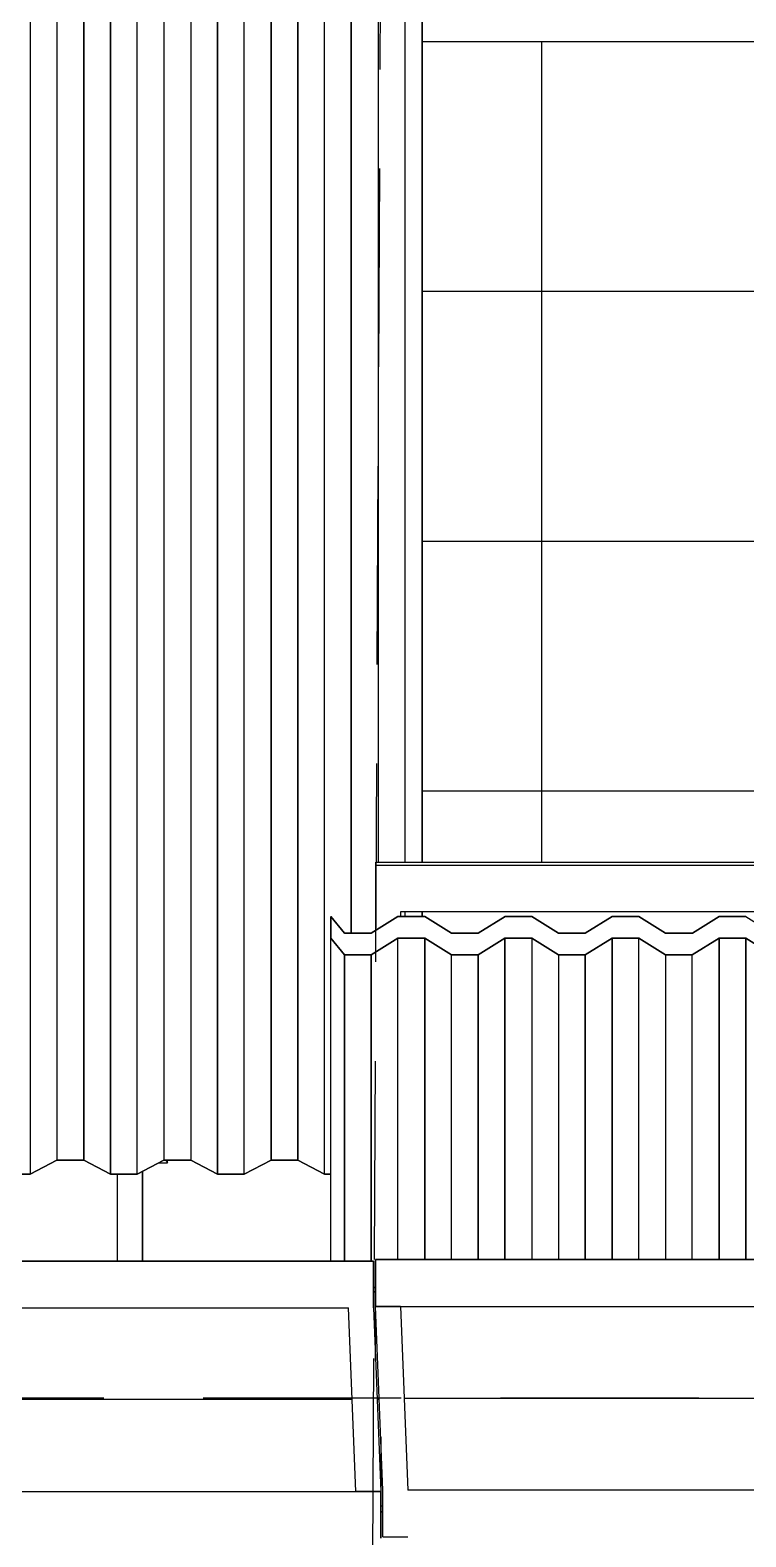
# Model space of a CAD drawing. Header units: millimetres. Extents: x -4997 to -4876, y -8737 to -8661.
# Drawn here: x -4911.256 to -4908.963, y -8701.468 to -8696.643 of the extents above; entities that cross this region are included whole.
import ezdxf

# ---------------------------------------------------------------- set-up
doc = ezdxf.new("R2010")
doc.units = ezdxf.units.MM
doc.header["$LTSCALE"] = 0.1
doc.linetypes.add('HIDDEN', pattern=[9.525, 6.35, -3.175])
for name, color, linetype in [('cobertura nova', 4, 'Continuous'), ('hachuras cobertura', 251, 'Continuous'), ('hachuras piso', 251, 'Continuous'), ('imagem', 7, 'Continuous'), ('layout cobertura', 251, 'Continuous'), ('visto', 9, 'Continuous')]:
    doc.layers.add(name, color=color, linetype=linetype)
picture_1 = doc.add_image_def('image1.jpg', size_in_pixel=(1920, 1080))

msp = doc.modelspace()

# ---------------------------------------------------------------- linework, layer by layer
at = {"layer": 'cobertura nova'}
for p, q in [((-4910.0004, -8699.3077), (-4910.0004, -8695.6458)), ((-4910.0004, -8695.6458), (-4910.0004, -8699.3077)), ((-4910.1491, -8699.3183), (-4910.1491, -8699.3077)), ((-4910.1491, -8699.3077), (-4910.0691, -8699.3077)), ((-4910.0691, -8699.3183), (-4910.1491, -8699.3183)), ((-4910.1491, -8699.5263), (-4910.1491, -8699.3183)), ((-4910.0691, -8699.3077), (-4906.2291, -8699.3078)), ((-4906.2291, -8699.3184), (-4910.0691, -8699.3183)), ((-4906.2291, -8699.467), (-4910.0691, -8699.467)), ((-4910.0558, -8699.467), (-4910.0558, -8699.4812)), ((-4910.0004, -8699.4812), (-4910.0004, -8699.467)), ((-4910.0004, -8699.467), (-4910.0004, -8699.4812)), ((-4910.2926, -8699.4812), (-4910.2927, -8699.5506)), ((-4910.2927, -8699.5506), (-4910.2926, -8699.4812)), ((-4910.2926, -8699.4812), (-4910.2926, -8699.4812)), ((-4910.2491, -8699.5353), (-4910.2926, -8699.4812)), ((-4910.2926, -8699.4812), (-4910.2491, -8699.5353)), ((-4910.0777, -8699.4812), (-4910.1634, -8699.5353)), ((-4910.1634, -8699.5353), (-4910.0777, -8699.4812)), ((-4909.992, -8699.4812), (-4910.0777, -8699.4812)), ((-4910.0777, -8699.4812), (-4910.0777, -8699.4812)), ((-4910.0777, -8699.4812), (-4909.992, -8699.4812)), ((-4909.9063, -8699.5353), (-4909.992, -8699.4812)), ((-4909.992, -8699.4812), (-4909.992, -8699.4812)), ((-4909.992, -8699.4812), (-4909.9063, -8699.5353)), ((-4909.8206, -8699.5353), (-4909.7349, -8699.4812)), ((-4909.7349, -8699.4812), (-4909.8206, -8699.5353)), ((-4909.7349, -8699.4812), (-4909.6491, -8699.4812)), ((-4909.7349, -8699.4812), (-4909.7349, -8699.4812)), ((-4909.6491, -8699.4812), (-4909.7349, -8699.4812)), ((-4909.6491, -8699.4812), (-4909.5634, -8699.5353)), ((-4909.6491, -8699.4812), (-4909.6491, -8699.4812)), ((-4909.5634, -8699.5353), (-4909.6491, -8699.4812)), ((-4909.4777, -8699.5353), (-4909.392, -8699.4812)), ((-4909.392, -8699.4812), (-4909.4777, -8699.5353)), ((-4909.392, -8699.4812), (-4909.3063, -8699.4812)), ((-4909.392, -8699.4812), (-4909.392, -8699.4812)), ((-4909.3063, -8699.4812), (-4909.392, -8699.4812)), ((-4909.3063, -8699.4812), (-4909.2206, -8699.5353)), ((-4909.3063, -8699.4812), (-4909.3063, -8699.4812)), ((-4909.2206, -8699.5353), (-4909.3063, -8699.4812)), ((-4909.1349, -8699.5353), (-4909.0491, -8699.4812)), ((-4909.0491, -8699.4812), (-4909.1349, -8699.5353)), ((-4909.0491, -8699.4812), (-4908.9634, -8699.4812)), ((-4909.0491, -8699.4812), (-4909.0491, -8699.4812)), ((-4908.9634, -8699.4812), (-4909.0491, -8699.4812)), ((-4909.0491, -8699.4812), (-4909.0491, -8699.4812)), ((-4908.9634, -8699.4812), (-4908.8777, -8699.5353)), ((-4908.9634, -8699.4812), (-4908.9634, -8699.4812)), ((-4910.2928, -8700.5846), (-4910.2927, -8699.5506)), ((-4910.2927, -8699.5506), (-4910.2493, -8699.6047)), ((-4910.2493, -8699.6047), (-4910.2927, -8699.5506)), ((-4910.1634, -8699.5353), (-4910.2491, -8699.5353)), ((-4910.2491, -8699.5353), (-4910.2491, -8699.5353)), ((-4910.2491, -8699.5353), (-4910.1634, -8699.5353)), ((-4910.1635, -8699.6047), (-4910.0778, -8699.5506)), ((-4910.0778, -8699.5506), (-4910.1635, -8699.6047)), ((-4910.1634, -8699.5353), (-4910.1634, -8699.5353)), ((-4910.0778, -8699.5506), (-4909.9921, -8699.5506)), ((-4909.9921, -8699.5506), (-4910.0778, -8699.5506)), ((-4909.9921, -8699.5506), (-4909.9921, -8699.5506)), ((-4909.9921, -8699.5506), (-4909.9064, -8699.6047)), ((-4909.9064, -8699.6047), (-4909.9921, -8699.5506)), ((-4909.9063, -8699.5353), (-4909.9063, -8699.5353)), ((-4909.9063, -8699.5353), (-4909.8206, -8699.5353)), ((-4909.8206, -8699.5353), (-4909.9063, -8699.5353)), ((-4909.9063, -8699.5353), (-4909.9063, -8699.5353)), ((-4909.735, -8699.5506), (-4909.8207, -8699.6047)), ((-4909.8207, -8699.6047), (-4909.735, -8699.5506)), ((-4909.8206, -8699.5353), (-4909.8206, -8699.5353)), ((-4909.8206, -8699.5353), (-4909.8206, -8699.5353)), ((-4909.6493, -8699.5506), (-4909.735, -8699.5506)), ((-4909.735, -8699.5506), (-4909.6493, -8699.5506)), ((-4909.5635, -8699.6047), (-4909.6493, -8699.5506)), ((-4909.6493, -8699.5506), (-4909.5635, -8699.6047)), ((-4909.5634, -8699.5353), (-4909.4777, -8699.5353)), ((-4909.5634, -8699.5353), (-4909.5634, -8699.5353)), ((-4909.4777, -8699.5353), (-4909.5634, -8699.5353)), ((-4909.5634, -8699.5353), (-4909.5634, -8699.5353)), ((-4909.3921, -8699.5506), (-4909.4778, -8699.6047)), ((-4909.4778, -8699.6047), (-4909.3921, -8699.5506)), ((-4909.4777, -8699.5353), (-4909.4777, -8699.5353)), ((-4909.3064, -8699.5506), (-4909.3921, -8699.5506)), ((-4909.3921, -8699.5506), (-4909.3064, -8699.5506)), ((-4909.2207, -8699.6047), (-4909.3064, -8699.5506)), ((-4909.3064, -8699.5506), (-4909.2207, -8699.6047)), ((-4909.2206, -8699.5353), (-4909.1349, -8699.5353)), ((-4909.2206, -8699.5353), (-4909.2206, -8699.5353)), ((-4909.1349, -8699.5353), (-4909.2206, -8699.5353)), ((-4909.2206, -8699.5353), (-4909.2206, -8699.5353)), ((-4909.0493, -8699.5506), (-4909.135, -8699.6047)), ((-4909.135, -8699.6047), (-4909.0493, -8699.5506)), ((-4909.1349, -8699.5353), (-4909.1349, -8699.5353)), ((-4908.9635, -8699.5506), (-4909.0493, -8699.5506)), ((-4909.0493, -8699.5506), (-4908.9635, -8699.5506)), ((-4908.8778, -8699.6047), (-4908.9635, -8699.5506)), ((-4908.9635, -8699.5506), (-4908.8778, -8699.6047)), ((-4910.2493, -8699.6047), (-4910.2493, -8699.6047)), ((-4910.2493, -8699.6047), (-4910.1635, -8699.6047)), ((-4910.1635, -8699.6047), (-4910.2493, -8699.6047)), ((-4910.1635, -8699.6047), (-4910.1635, -8699.6047)), ((-4909.9064, -8699.6047), (-4909.8207, -8699.6047)), ((-4909.8207, -8699.6047), (-4909.9064, -8699.6047)), ((-4909.4778, -8699.6047), (-4909.5635, -8699.6047)), ((-4909.5635, -8699.6047), (-4909.4778, -8699.6047)), ((-4909.135, -8699.6047), (-4909.2207, -8699.6047)), ((-4909.2207, -8699.6047), (-4909.135, -8699.6047)), ((-4911.17, -8700.2616), (-4911.2558, -8700.3062)), ((-4911.2558, -8700.3062), (-4911.17, -8700.2616)), ((-4911.0843, -8700.2616), (-4911.17, -8700.2616)), ((-4911.17, -8700.2616), (-4911.0843, -8700.2616)), ((-4911.0843, -8700.2616), (-4910.9986, -8700.3062)), ((-4910.9986, -8700.3062), (-4911.0843, -8700.2616)), ((-4910.8272, -8700.2616), (-4910.9129, -8700.3062)), ((-4910.9129, -8700.3062), (-4910.8272, -8700.2616)), ((-4910.8958, -8700.2973), (-4910.8958, -8700.5846)), ((-4910.8958, -8700.5846), (-4910.8958, -8700.2973)), ((-4910.8444, -8700.2705), (-4910.8158, -8700.2705)), ((-4910.7415, -8700.2616), (-4910.8272, -8700.2616)), ((-4910.8272, -8700.2616), (-4910.7415, -8700.2616)), ((-4910.8216, -8700.2616), (-4910.8158, -8700.2705)), ((-4910.8158, -8700.2705), (-4910.8158, -8700.2616)), ((-4910.6558, -8700.3062), (-4910.7415, -8700.2616)), ((-4910.7415, -8700.2616), (-4910.6558, -8700.3062)), ((-4910.4843, -8700.2616), (-4910.57, -8700.3062)), ((-4910.57, -8700.3062), (-4910.4843, -8700.2616)), ((-4910.4843, -8700.2616), (-4910.3986, -8700.2616)), ((-4910.3986, -8700.2616), (-4910.4843, -8700.2616)), ((-4910.3129, -8700.3062), (-4910.3986, -8700.2616)), ((-4910.3986, -8700.2616), (-4910.3129, -8700.3062)), ((-4911.2558, -8700.3062), (-4911.3415, -8700.3062)), ((-4911.3415, -8700.3062), (-4911.2558, -8700.3062)), ((-4910.9129, -8700.3062), (-4910.9986, -8700.3062)), ((-4910.9986, -8700.3062), (-4910.9129, -8700.3062)), ((-4910.9758, -8700.5846), (-4910.9758, -8700.3062)), ((-4910.57, -8700.3062), (-4910.6558, -8700.3062)), ((-4910.6558, -8700.3062), (-4910.57, -8700.3062)), ((-4910.2927, -8700.3062), (-4910.3129, -8700.3062)), ((-4910.3129, -8700.3062), (-4910.2927, -8700.3062)), ((-4910.2358, -8700.5846), (-4914.1558, -8700.5846)), ((-4910.2358, -8700.5846), (-4914.0758, -8700.5846)), ((-4914.0758, -8700.5846), (-4910.2358, -8700.5846)), ((-4911.9743, -8700.5846), (-4910.9758, -8700.5846)), ((-4910.2928, -8700.5846), (-4911.9743, -8700.5846)), ((-4911.9743, -8700.5846), (-4910.2928, -8700.5846)), ((-4910.8958, -8700.5846), (-4910.2928, -8700.5846)), ((-4910.2493, -8700.5846), (-4910.2493, -8700.5846)), ((-4910.2493, -8700.5846), (-4910.2493, -8700.5846)), ((-4910.2358, -8700.5846), (-4910.1558, -8700.5846)), ((-4910.1558, -8700.5846), (-4910.2358, -8700.5846)), ((-4910.1558, -8700.5846), (-4910.1558, -8700.6831)), ((-4910.1558, -8700.6831), (-4910.1558, -8700.5846)), ((-4910.1558, -8700.5846), (-4910.1558, -8700.7346)), ((-4910.1558, -8700.7346), (-4910.1558, -8700.5846)), ((-4910.1558, -8700.5846), (-4910.1558, -8700.7346)), ((-4910.1492, -8700.5799), (-4910.0692, -8700.5799)), ((-4910.1492, -8700.7299), (-4910.1492, -8700.5799)), ((-4910.1492, -8700.7299), (-4910.1492, -8700.5799)), ((-4910.1492, -8700.5799), (-4910.1492, -8700.7299)), ((-4906.2292, -8700.58), (-4910.1492, -8700.58)), ((-4906.2292, -8700.58), (-4910.0692, -8700.5799)), ((-4910.0692, -8700.5799), (-4906.2292, -8700.58)), ((-4910.1492, -8700.6671), (-4910.1558, -8700.6713)), ((-4910.1558, -8700.6713), (-4910.1492, -8700.6671)), ((-4910.1558, -8700.6713), (-4910.1558, -8700.6831)), ((-4910.1558, -8700.6831), (-4910.1558, -8700.6713)), ((-4910.1558, -8700.6831), (-4910.1492, -8700.6831)), ((-4910.1492, -8700.6831), (-4910.1558, -8700.6831)), ((-4910.1492, -8700.6671), (-4910.1492, -8700.6831)), ((-4910.1492, -8700.7299), (-4910.0692, -8700.7299)), ((-4910.1262, -8701.3178), (-4910.1492, -8700.7299)), ((-4910.0692, -8700.7299), (-4910.1492, -8700.7299)), ((-4910.1492, -8700.9034), (-4910.1492, -8700.73)), ((-4910.0692, -8700.7299), (-4910.0462, -8701.3178)), ((-4910.0692, -8700.7299), (-4906.2292, -8700.73)), ((-4914.0758, -8700.7346), (-4910.2358, -8700.7346)), ((-4910.2128, -8701.3225), (-4910.2358, -8700.7346)), ((-4910.1558, -8700.7346), (-4910.1328, -8701.3225)), ((-4910.2243, -8701.0285), (-4911.7371, -8701.0285)), ((-4910.1445, -8701.0239), (-4910.1377, -8701.0239)), ((-4910.1375, -8701.0285), (-4910.1443, -8701.0285)), ((-4910.0577, -8701.0239), (-4908.5448, -8701.0239)), ((-4910.1328, -8701.1491), (-4910.1328, -8701.3739)), ((-4914.0528, -8701.3224), (-4910.2128, -8701.3225)), ((-4910.1328, -8701.3225), (-4910.2128, -8701.3225)), ((-4910.2128, -8701.3225), (-4910.1328, -8701.3225)), ((-4910.1328, -8701.3225), (-4910.2128, -8701.3225)), ((-4910.1328, -8701.3225), (-4910.1328, -8701.4725)), ((-4910.1328, -8701.4725), (-4910.1328, -8701.3225)), ((-4910.1328, -8701.3225), (-4910.1328, -8701.3225)), ((-4910.1262, -8701.4678), (-4910.1262, -8701.3178)), ((-4906.2062, -8701.3178), (-4910.0462, -8701.3178)), ((-4910.1262, -8701.3693), (-4910.1328, -8701.3693)), ((-4910.1262, -8701.3853), (-4910.1328, -8701.3895)), ((-4910.1328, -8701.3895), (-4910.1262, -8701.3853)), ((-4910.1262, -8701.4678), (-4910.1262, -8701.3693)), ((-4910.1262, -8701.4678), (-4910.0462, -8701.4678))]:
    msp.add_line(p, q, dxfattribs=at)
at = {"layer": 'cobertura nova', "linetype": 'ByBlock'}
msp.add_line((-4910.0691, -8699.467), (-4910.0691, -8699.4812), dxfattribs=at)
at = {"layer": 'hachuras cobertura'}
for p, q in [((-4911.17, -8695.6012), (-4911.17, -8700.2616)), ((-4911.0843, -8695.6012), (-4911.0843, -8700.2616)), ((-4911.0843, -8700.2616), (-4911.0843, -8695.6012)), ((-4910.8272, -8695.6012), (-4910.8272, -8700.2616)), ((-4910.7414, -8695.6012), (-4910.7415, -8700.2616)), ((-4910.4843, -8695.6012), (-4910.4843, -8700.2616)), ((-4910.4843, -8700.2616), (-4910.4843, -8695.6012)), ((-4910.3986, -8700.2616), (-4910.3986, -8695.6012)), ((-4910.3986, -8695.6012), (-4910.3986, -8700.2616)), ((-4910.1414, -8695.6012), (-4910.1415, -8699.3077)), ((-4910.0557, -8695.6012), (-4910.0558, -8699.3077)), ((-4911.2557, -8695.6458), (-4911.2558, -8700.3062)), ((-4910.9986, -8700.3062), (-4910.9986, -8695.6458)), ((-4910.9986, -8695.6458), (-4910.9986, -8700.3062)), ((-4910.9129, -8700.3062), (-4910.9129, -8695.6458)), ((-4910.6557, -8695.6458), (-4910.6558, -8700.3062)), ((-4910.6558, -8700.3062), (-4910.6557, -8695.6458)), ((-4910.57, -8700.3062), (-4910.57, -8695.6458)), ((-4910.3129, -8700.3062), (-4910.3129, -8695.6458)), ((-4910.2271, -8695.6458), (-4910.2272, -8699.5353)), ((-4910.2272, -8699.5353), (-4910.2271, -8695.6458)), ((-4910.0779, -8700.5799), (-4910.0778, -8699.5506)), ((-4909.9921, -8700.5799), (-4909.9921, -8699.5506)), ((-4909.9921, -8699.5506), (-4909.9921, -8700.5799)), ((-4909.735, -8700.5799), (-4909.735, -8699.5506)), ((-4909.735, -8699.5506), (-4909.735, -8700.5799)), ((-4909.6493, -8699.5506), (-4909.6493, -8700.5799)), ((-4909.3921, -8700.58), (-4909.3921, -8699.5506)), ((-4909.3921, -8699.5506), (-4909.3921, -8700.58)), ((-4909.3064, -8700.58), (-4909.3064, -8699.5506)), ((-4909.0493, -8699.5506), (-4909.0493, -8700.58)), ((-4909.0493, -8700.58), (-4909.0493, -8699.5506)), ((-4908.9635, -8699.5506), (-4908.9636, -8700.58)), ((-4908.9636, -8700.58), (-4908.9635, -8699.5506)), ((-4910.2493, -8700.5846), (-4910.2493, -8699.6047)), ((-4910.2493, -8699.6047), (-4910.2493, -8700.5846)), ((-4910.1636, -8700.5846), (-4910.1635, -8699.6047)), ((-4910.1635, -8699.6047), (-4910.1636, -8700.5846)), ((-4909.9064, -8700.5799), (-4909.9064, -8699.6047)), ((-4909.8207, -8699.6047), (-4909.8207, -8700.5799)), ((-4909.8207, -8700.5799), (-4909.8207, -8699.6047)), ((-4909.5635, -8699.6047), (-4909.5636, -8700.5799)), ((-4909.4778, -8699.6047), (-4909.4779, -8700.58)), ((-4909.4779, -8700.58), (-4909.4778, -8699.6047)), ((-4909.2207, -8699.6047), (-4909.2207, -8700.58)), ((-4909.135, -8700.58), (-4909.135, -8699.6047))]:
    msp.add_line(p, q, dxfattribs=at)
at = {"layer": 'hachuras piso'}
for p, q in [((-4909.6166, -8699.3077), (-4909.6166, -8696.6802)), ((-4906.4166, -8697.4802), (-4910.0004, -8697.4802)), ((-4906.4166, -8698.2802), (-4910.0004, -8698.2802)), ((-4906.4166, -8699.0802), (-4910.0004, -8699.0802))]:
    msp.add_line(p, q, dxfattribs=at)
at = {"layer": 'layout cobertura', "linetype": 'HIDDEN'}
for p, q in [((-4910.1954, -8709.1517), (-4910.1166, -8693.1519)), ((-4878.6346, -8701.024), (-4995.0367, -8701.0236))]:
    msp.add_line(p, q, dxfattribs=at)
at = {"layer": 'visto'}
msp.add_lwpolyline([(-4910.0004, -8696.6802), (-4906.0265, -8696.6802)], dxfattribs=at)

# ---------------------------------------------------------------- pictures from other files: only their frames are drawn
at = {"layer": 'imagem'}
image = msp.add_image(picture_1, insert=(-4995.0367, -8736.0525), size_in_units=(116.4021, 65.4762), dxfattribs=at)
image.dxf.flags = 7

doc.saveas('drawing.dxf')
